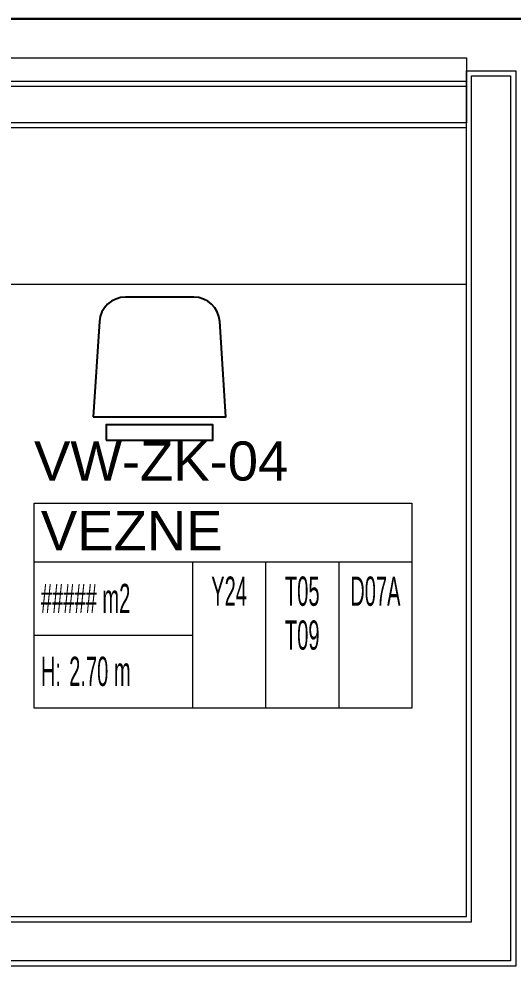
# Model space of a CAD drawing. Extents: x -3709 to 34975, y -230 to 8245.
# Drawn here: x 3841.7 to 4031.8, y 1010.5 to 1374.4 of the extents above; entities that cross this region are included whole.
import ezdxf
from ezdxf.enums import TextEntityAlignment as Align

# ---------------------------------------------------------------- set-up
doc = ezdxf.new("R2010")
doc.units = 0
doc.layers.get('0').update_dxf_attribs({"color": 9, "lineweight": 9})
for name, color, linetype, lineweight in [('00', 9, 'Continuous', 9), ('05', 9, 'Continuous', 9), ('12', 9, 'Continuous', 9), ('14', 9, 'Continuous', 9), ('15', 9, 'Continuous', 9), ('21_MAHAL', 9, 'Continuous', 9), ('E-KABLO', 7, 'Continuous', 30)]:
    doc.layers.add(name, color=color, linetype=linetype, lineweight=lineweight)
doc.styles.add('Arial', font='arial.ttf', dxfattribs={"height": 2.5})
doc.styles.add('MuuM_TEXT-STANDART', font='ARIALN.TTF')

# ---------------------------------------------------------------- blocks, each defined once
blk = doc.blocks.new('p-birim')
blk.add_lwpolyline([(0, 0), (1, 0), (1, 1), (0, 1)], close=True)
blk = doc.blocks.new('m-vw-sandalye')
at = {"lineweight": -3, "ltscale": 0.5}
blk.add_lwpolyline([(-20.5, 0), (20.5, 0), (20.5, -6), (-20.5, -6)], close=True, dxfattribs=at)
blk.add_lwpolyline([(-25.5, -9), (25.5, -9), (23.11, -45.65, -0.395265), (13.13, -55), (-13.13, -55, -0.395265), (-23.11, -45.65)], format="xyb", close=True, dxfattribs=at)
blk = doc.blocks.new('0_roomno2')
blk.add_lwpolyline([(19.375, -10.5), (0, -10.5), (0, 0), (19.375, 0)], close=True)
for points in [[(0, -3), (19.375, -3)], [(8.125, -3), (8.125, -10.5)], [(11.875, -3), (11.875, -10.5)], [(15.625, -3), (15.625, -10.5)], [(0, -6.75), (8.125, -6.75)]]:
    blk.add_lwpolyline(points)
at = {"style": 'MuuM_TEXT-STANDART', "width": 0.6}
blk.add_text('H:', height=1.5, dxfattribs=at).set_placement((0.35, -8.608), align=Align.MIDDLE_LEFT)
at = {"style": 'Arial'}
blk.add_attdef('ODANO', (0, 1.17), '', height=2, dxfattribs=at)
blk.add_attdef('MEKANADI', text='', height=2, dxfattribs=at).set_placement((0.35, -3), align=Align.BOTTOM_LEFT)
at = {"style": 'MuuM_TEXT-STANDART', "width": 0.6}
for tag, p in [('YER01', (10, -4.5)), ('TAVAN01', (13.75, -4.5)), ('DUVAR01', (17.5, -4.5)), ('YER02', (10, -6.75)), ('TAVAN02', (13.75, -6.75)), ('DUVAR02', (17.5, -6.75)), ('YER03', (10, -9)), ('TAVAN03', (13.75, -9)), ('DUVAR03', (17.5, -9))]:
    blk.add_attdef(tag, text='', height=1.5, dxfattribs=at).set_placement(p, align=Align.MIDDLE_CENTER)
for tag, p in [('M2', (0.35, -4.875)), ('TEMIZTAVANYUKSEKLIGI', (1.8, -8.608))]:
    blk.add_attdef(tag, text='', height=1.5, dxfattribs=at).set_placement(p, align=Align.MIDDLE_LEFT)

msp = doc.modelspace()

# ---------------------------------------------------------------- linework, layer by layer
at = {"layer": '00'}
msp.add_lwpolyline([(3680.84, 1027.5), (4015.84, 1027.5), (4015.84, 1352.5), (4030.84, 1352.5), (4030.84, 1012.5), (3680.84, 1012.5)], close=True, dxfattribs=at)
at = {"layer": '12'}
msp.add_lwpolyline([(3618.84, 1349.5), (3618.84, 1359.5), (4013.84, 1359.5), (4013.84, 1334.5), (3618.84, 1334.5), (3618.84, 1349.5)], close=True, dxfattribs=at)
at = {"layer": '14'}
msp.add_lwpolyline([(3608.84, 1094.5), (3682.83, 1094.5), (3682.84, 1029.5), (4013.84, 1029.5), (4013.84, 1354.5), (4032.84, 1354.5), (4032.84, 1010.5), (3682.84, 1010.5)], dxfattribs=at)
at = {"layer": '15'}
msp.add_lwpolyline([(3618.84, 1350.5), (4013.84, 1350.5), (4013.84, 1348.5), (3618.84, 1348.5)], close=True, dxfattribs=at)
at = {"layer": 'E-KABLO', "color": 5, "linetype": 'Continuous'}
msp.add_line((3573.84, 1374.4), (4455.31, 1374.4), dxfattribs=at)

# ---------------------------------------------------------------- block references
at = {"layer": '05', "xscale": 60, "yscale": 400, "rotation": 270}
msp.add_blockref('p-birim', (3613.84, 1332.5), dxfattribs=at)
at = {"layer": '05', "lineweight": -3, "extrusion": (0, 0, -1), "zscale": -1, "rotation": 180}
msp.add_blockref('m-vw-sandalye', (-3895.84, 1212.5), dxfattribs=at)
at = {"layer": '21_MAHAL'}
ref = msp.add_blockref('0_roomno2', (3847.57, 1188.29), dxfattribs=dict(at, xscale=7.5, yscale=7.5, zscale=7.5))
ref.add_attrib('ODANO', 'VW-ZK-04', (3847.57, 1197.06), dxfattribs={"layer": '0', "height": 15, "style": 'Arial'})
ref.add_attrib('MEKANADI', 'VEZNE', dxfattribs={"layer": '0', "height": 15, "style": 'Arial'}).set_placement((3850.2, 1165.79), align=Align.BOTTOM_LEFT)
ref.add_attrib('M2', '##### m2', dxfattribs={"layer": '0', "height": 11.25, "style": 'MuuM_TEXT-STANDART', "width": 0.6}).set_placement((3850.2, 1151.72), align=Align.MIDDLE_LEFT)
ref.add_attrib('TEMIZTAVANYUKSEKLIGI', '2.70 m', dxfattribs={"layer": '0', "height": 11.25, "style": 'MuuM_TEXT-STANDART', "width": 0.6}).set_placement((3861.07, 1123.73), align=Align.MIDDLE_LEFT)
ref.add_attrib('YER01', 'Y24', dxfattribs={"layer": '0', "height": 11.25, "style": 'MuuM_TEXT-STANDART', "width": 0.6}).set_placement((3922.57, 1154.54), align=Align.MIDDLE_CENTER)
ref.add_attrib('TAVAN01', 'T05', dxfattribs={"layer": '0', "height": 11.25, "style": 'MuuM_TEXT-STANDART', "width": 0.6}).set_placement((3950.7, 1154.54), align=Align.MIDDLE_CENTER)
ref.add_attrib('DUVAR01', 'D07A', dxfattribs={"layer": '0', "height": 11.25, "style": 'MuuM_TEXT-STANDART', "width": 0.6}).set_placement((3978.82, 1154.54), align=Align.MIDDLE_CENTER)
ref.add_attrib('TAVAN02', 'T09', dxfattribs={"layer": '0', "height": 11.25, "style": 'MuuM_TEXT-STANDART', "width": 0.6}).set_placement((3950.7, 1137.66), align=Align.MIDDLE_CENTER)

doc.saveas('drawing.dxf')
